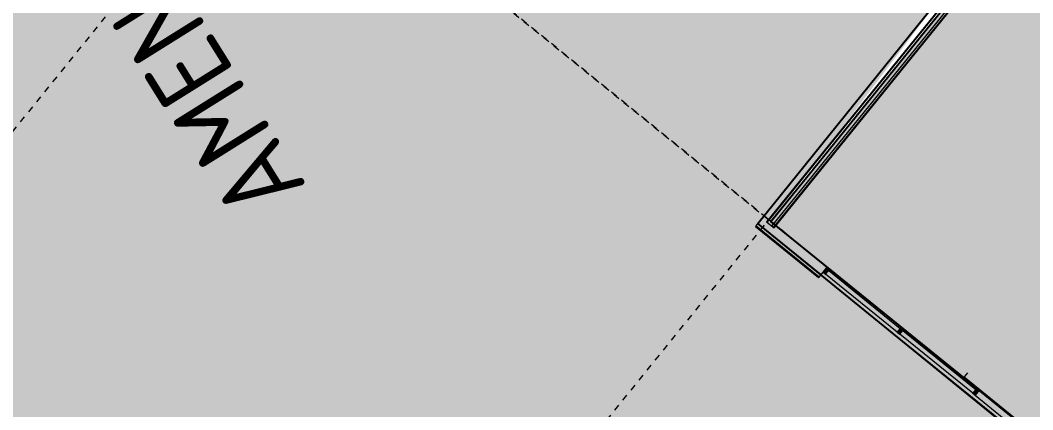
# Model space of a CAD drawing. Header units: metres. Extents: x 507649 to 508899, y 6966965 to 6967377.
# Drawn here: x 507876.54 to 507892.28, y 6967131.54 to 6967137.59 of the extents above; entities that cross this region are included whole.
import ezdxf

# ---------------------------------------------------------------- set-up
doc = ezdxf.new("R2010")
doc.units = ezdxf.units.M
doc.linetypes.add('Grid Line', pattern=[2.1, 1.2, -0.3, 0.3, -0.3])
doc.linetypes.add('Overhead', pattern=[0.004, 0.0025, -0.0015])
doc.layers.get('DEFPOINTS').update_dxf_attribs({"color": 11})
for name, color, linetype, lineweight in [('A-FLOR-OVHD', 252, 'Overhead', 5), ('A-GLAZ-CURT', 252, 'Continuous', 5), ('A-GLAZ-CWMG', 252, 'Continuous', 5), ('A-WALL', 252, 'Continuous', 5), ('A-WALL-FNSH', 252, 'Continuous', 5)]:
    doc.layers.add(name, color=color, linetype=linetype, lineweight=lineweight)
doc.layers.add('C_ARCH_BUILDING_OUTLINE', color=5, linetype='Continuous')
doc.layers.add('C_TEXT_2.5', color=7, linetype='Continuous')
doc.layers.add('C_HATCH_PR_BUILDING', color=7, linetype='Continuous', true_color=0xffffff)
doc.layers.add('HATCH_PAVEMENT_FOOTPATH', color=7, linetype='Continuous', true_color=0xffe8a3)
doc.layers.add('G-ANNO-TEXT', color=47, linetype='Continuous', lineweight=5, plot=False)
doc.layers.add('S-GRID', color=47, linetype='Continuous', lineweight=5, plot=False)
doc.styles.add('Arial_1', font='ISOCP.shx', dxfattribs={"height": 360})

# ---------------------------------------------------------------- blocks, each defined once
blk = doc.blocks.new('XD_HATCH')
at = {"layer": 'C_HATCH_PR_BUILDING'}
h = blk.add_hatch(color=256, dxfattribs=at)
h.dxf.hatch_style = 1
h.paths.add_polyline_path([(507766.711, 6967255.442), (507736.522, 6967229.203), (507736.707, 6967228.989), (507736.687, 6967228.971), (507782.566, 6967176.226), (507795.661, 6967161.161), (507797.004, 6967162.328), (507817.315, 6967142.708), (507816.19, 6967141.318), (507902.111, 6967071.732), (507911.801, 6967083.72), (507919.918, 6967093.76), (507927.265, 6967102.833), (507888.211, 6967134.462), (507891.102, 6967138.268), (507841.624, 6967217.742), (507824.766, 6967203.095), (507829.311, 6967190.607), (507825.752, 6967187.514), (507795.494, 6967222.404)])
at = {"layer": 'HATCH_PAVEMENT_FOOTPATH'}
h = blk.add_hatch(color=256, dxfattribs=at)
h.dxf.hatch_style = 1
edge = h.paths.add_edge_path(flags=16)
edge.add_arc((507915.483, 6967119.12), 3.232, 0, 360)
h.paths.add_polyline_path([(507905.297, 6967130.207), (507911.514, 6967125.172), (507907.737, 6967120.509), (507901.521, 6967125.544)], flags=16)
h.paths.add_polyline_path([(507891.284, 6967138.257), (507888.211, 6967134.462), (507927.265, 6967102.833), (507918.769, 6967092.342), (507920.824, 6967090.677), (507929.32, 6967101.168), (507929.808, 6967101.2), (507929.794, 6967102.483), (507929.745, 6967102.973), (507929.671, 6967103.46), (507929.572, 6967103.942), (507929.45, 6967104.419), (507929.304, 6967104.89), (507929.135, 6967105.352), (507928.943, 6967105.805), (507928.728, 6967106.249), (507928.491, 6967106.681), (507928.295, 6967107.004), (507927.968, 6967107.527), (507927.173, 6967108.799), (507926.378, 6967110.071), (507925.317, 6967111.766), (507924.257, 6967113.462), (507923.706, 6967114.342), (507923.466, 6967114.743), (507923.224, 6967115.188), (507923, 6967115.642), (507922.795, 6967116.105), (507922.61, 6967116.576), (507922.445, 6967117.054), (507922.315, 6967117.484), (507922.235, 6967117.782), (507922.174, 6967118.03), (507922.07, 6967118.525), (507921.986, 6967119.024), (507921.858, 6967120.885), (507921.817, 6967123.038), (507921.977, 6967123.232), (507921.982, 6967124.77), (507919.215, 6967125.409), (507918.272, 6967124.088), (507917.93, 6967122.618), (507906.445, 6967131.92), (507903.642, 6967136.405), (507912.09, 6967133.982), (507913.057, 6967135.265), (507910.178, 6967136.091), (507912.069, 6967137.237), (507907.549, 6967137.761), (507908.737, 6967136.505), (507902.454, 6967138.306), (507900.136, 6967142.047), (507899.844, 6967142.363), (507899.633, 6967142.476), (507899.399, 6967142.426), (507899.081, 6967142.226), (507895.807, 6967140.17), (507895.728, 6967140.297), (507895.007, 6967139.847), (507891.925, 6967139.118), (507892.187, 6967138.699), (507891.34, 6967138.167)])
blk = doc.blocks.new('25027_BNP_Skygate Play-Sheet - 000101 - SITE PLAN')
at = {"layer": 'A-GLAZ-CURT'}
for points in [[(-2400298.41, 3973335.24), (-2400290.27, 3973311.61), (-2398936.24, 3973777.85), (-2398944.38, 3973801.49)], [(-2401718, 3972819.99), (-2400337.54, 3973295.33), (-2400345.68, 3973318.97), (-2401726.14, 3972843.63)]]:
    blk.add_hatch(color=256, dxfattribs=at).paths.add_polyline_path(points)
at = {"layer": 'A-GLAZ-CWMG'}
blk.add_hatch(color=256, dxfattribs=at).paths.add_polyline_path([(-2398936.07, 3973777.38), (-2398888.8, 3973793.65), (-2398921.36, 3973888.21), (-2398968.63, 3973871.93)])
at = {"layer": 'A-GLAZ-CWMG', "extrusion": (0, 0, -1)}
for points in [[(2400337.38, 3973294.86), (2400290.11, 3973311.13), (2400322.66, 3973405.69), (2400369.94, 3973389.41)], [(2401765.11, 3972803.24), (2401717.84, 3972819.52), (2401750.39, 3972914.07), (2401797.67, 3972897.79)]]:
    blk.add_hatch(color=256, dxfattribs=at).paths.add_polyline_path(points)
at = {"layer": 'A-FLOR-OVHD'}
for p, q in [((-2446337.03, 3957455.96), (-2341051.49, 3993708.67)), ((-2395499.43, 3967543.92), (-2397782.56, 3974174.6))]:
    blk.add_line(p, q, dxfattribs=at)
at = {"layer": 'A-GLAZ-CURT'}
for p, q in [((-2398944.38, 3973801.49), (-2400298.41, 3973335.24)), ((-2400290.27, 3973311.61), (-2398936.24, 3973777.85)), ((-2398936.24, 3973777.85), (-2398944.38, 3973801.49)), ((-2400345.68, 3973318.97), (-2401726.14, 3972843.63)), ((-2401718, 3972819.99), (-2400337.54, 3973295.33)), ((-2400337.54, 3973295.33), (-2400345.68, 3973318.97)), ((-2400298.41, 3973335.24), (-2400290.27, 3973311.61)), ((-2401726.14, 3972843.63), (-2401718, 3972819.99))]:
    blk.add_line(p, q, dxfattribs=at)
at = {"layer": 'A-GLAZ-CWMG'}
for p, q in [((-2400322.66, 3973405.69), (-2398968.63, 3973871.93)), ((-2398921.36, 3973888.21), (-2398968.63, 3973871.93)), ((-2398968.63, 3973871.93), (-2398936.07, 3973777.38)), ((-2398888.8, 3973793.65), (-2398921.36, 3973888.21)), ((-2400290.11, 3973311.13), (-2398936.07, 3973777.38)), ((-2398936.07, 3973777.38), (-2398888.8, 3973793.65)), ((-2401750.39, 3972914.07), (-2400369.94, 3973389.41)), ((-2401717.84, 3972819.52), (-2400337.38, 3973294.86))]:
    blk.add_line(p, q, dxfattribs=at)
at = {"layer": 'A-GLAZ-CWMG', "extrusion": (0, 0, -1)}
for p, q in [((-2400322.66, 3973405.69), (-2400369.94, 3973389.41)), ((-2400369.94, 3973389.41), (-2400337.38, 3973294.86)), ((-2400290.11, 3973311.13), (-2400322.66, 3973405.69)), ((-2400337.38, 3973294.86), (-2400290.11, 3973311.13)), ((-2401750.39, 3972914.07), (-2401797.67, 3972897.79)), ((-2401797.67, 3972897.79), (-2401765.11, 3972803.24)), ((-2401717.84, 3972819.52), (-2401750.39, 3972914.07)), ((-2401765.11, 3972803.24), (-2401717.84, 3972819.52))]:
    blk.add_line(p, q, dxfattribs=at)
at = {"layer": 'A-WALL'}
for p, q in [((-2398954.62, 3973984.81), (-2397758.6, 3974396.65)), ((-2398938.34, 3973937.54), (-2397742.32, 3974349.37)), ((-2397693.48, 3974207.55), (-2397758.6, 3974396.65)), ((-2398889.51, 3973795.71), (-2397693.48, 3974207.55)), ((-2397793.85, 3974219.52), (-2397933.78, 3974171.34)), ((-2397933.78, 3974171.34), (-2396340.4, 3969543.92)), ((-2397925.28, 3974174.27), (-2396333.98, 3969552.92)), ((-2397892.18, 3974185.66), (-2396309.01, 3969587.92)), ((-2397805.19, 3974215.61), (-2396243.39, 3969679.92)), ((-2396234.83, 3969691.92), (-2397793.85, 3974219.52)), ((-2398954.62, 3973984.81), (-2398889.51, 3973795.71)), ((-2398888.86, 3973793.82), (-2397918.73, 3974127.87)), ((-2406501.86, 3971331.17), (-2398940.9, 3973944.97)), ((-2401465.33, 3972891.08), (-2403356.46, 3972240.2)), ((-2401797.67, 3972897.79), (-2402346.9, 3972708.67)), ((-2401765.11, 3972803.24), (-2401797.67, 3972897.79)), ((-2401439.5, 3972816.03), (-2401465.33, 3972891.08)), ((-2402314.34, 3972614.12), (-2401765.11, 3972803.24))]:
    blk.add_line(p, q, dxfattribs=at)
at = {"layer": 'A-WALL-FNSH'}
for p, q in [((-2397761.53, 3974405.16), (-2398957.55, 3973993.32)), ((-2397758.6, 3974396.65), (-2397761.53, 3974405.16)), ((-2398957.55, 3973993.32), (-2398954.62, 3973984.81))]:
    blk.add_line(p, q, dxfattribs=at)
at = {"layer": 'S-GRID', "linetype": 'Grid Line'}
for p, q in [((-2385280.67, 3968582.06), (-2414596.56, 4053719.64)), ((-2395148.88, 3966525.87), (-2424051.73, 4050463.89)), ((-2340582.05, 3993870.93), (-2467184.71, 3950277.13))]:
    blk.add_line(p, q, dxfattribs=at)
at = {"layer": 'G-ANNO-TEXT', "char_height": 1250, "attachment_point": 1, "style": 'Arial_1'}
for s, insert, width in [('(including amenities, cafe & store. excluding ', (-2407597.33, 3993421.6), 41447.2437), ('outdoor screened services & outdoor dining)', (-2407729.62, 3991437.23), 41286.9062), ('Assumed occupancy 525pax', (-2401776.5, 3989452.85), 26856.5312), ('AMENITIES ', (-2393563.37, 3981228.63), 11985.2281)]:
    blk.add_mtext(s, dxfattribs=dict(at, insert=insert, width=width))
blk = doc.blocks.new('XE_ARCH')
at = {"xscale": 0.001, "yscale": 0.001, "zscale": 0.001, "rotation": 121.996}
blk.add_blockref('25027_BNP_Skygate Play-Sheet - 000101 - SITE PLAN', (509988.126, 6971273.77), dxfattribs=at)
at = {"layer": 'DEFPOINTS'}
blk.add_lwpolyline([(507766.713, 6967255.443), (507736.522, 6967229.203), (507795.661, 6967161.161), (507797.005, 6967162.329), (507817.315, 6967142.708), (507816.19, 6967141.319), (507902.084, 6967071.741), (507927.265, 6967102.832), (507888.211, 6967134.463), (507891.284, 6967138.257), (507841.636, 6967217.752), (507824.767, 6967203.096), (507829.281, 6967190.691), (507825.699, 6967187.577), (507766.713, 6967255.443)], dxfattribs=at)
blk = doc.blocks.new('XD_DESIGN BASE_1')
at = {"layer": 'C_ARCH_BUILDING_OUTLINE', "elevation": 5.24}
blk.add_lwpolyline([(507902.095, 6967072.072), (507919.667, 6967093.787), (507918.626, 6967094.631), (507925.899, 6967103.612), (507888.008, 6967134.433), (507891.102, 6967138.268), (507841.557, 6967217.483), (507824.94, 6967203.05), (507829.494, 6967190.536), (507825.676, 6967187.216), (507825.561, 6967187.348), (507766.697, 6967255.23), (507751.828, 6967242.078), (507736.783, 6967229.129), (507754.43, 6967208.841), (507781.975, 6967177.135), (507795.754, 6967161.44), (507797.064, 6967162.579), (507797.288, 6967162.407), (507817.659, 6967142.729), (507816.547, 6967141.356), (507902.095, 6967072.072)], dxfattribs=at)
at = {"layer": 'C_ARCH_BUILDING_OUTLINE'}
blk.add_polyline3d([(507906.774, 6967119.535, 5.19), (507892.719, 6967130.812, 5.19), (507892.678, 6967130.845, 5.205), (507891.269, 6967131.986, 5.205), (507891.162, 6967132.072, 5.19), (507888.211, 6967134.462, 5.19), (507891.284, 6967138.257, 5.19), (507891.264, 6967138.289, 5.19), (507882.534, 6967152.418, 5.19), (507882.368, 6967152.681, 5.205), (507881.902, 6967153.427, 5.205), (507881.726, 6967153.712, 5.19), (507881.655, 6967153.668, 5.19), (507876.694, 6967161.609, 5.19), (507876.649, 6967161.68, 5.205), (507875.749, 6967163.122, 5.205), (507875.705, 6967163.191, 5.19), (507868.573, 6967174.606, 5.19), (507866.871, 6967177.331, 5.19)], dxfattribs=at)

msp = doc.modelspace()

# ---------------------------------------------------------------- block references
at = {"layer": 'C_TEXT_2.5'}
msp.add_blockref('XD_HATCH', (0, 0), dxfattribs=at)

# ---------------------------------------------------------------- next in the draw order: block references
msp.add_blockref('XE_ARCH', (0, 0), dxfattribs=at)

# ---------------------------------------------------------------- next in the draw order: block references
msp.add_blockref('XD_DESIGN BASE_1', (0, 0), dxfattribs=at)

doc.saveas('drawing.dxf')
